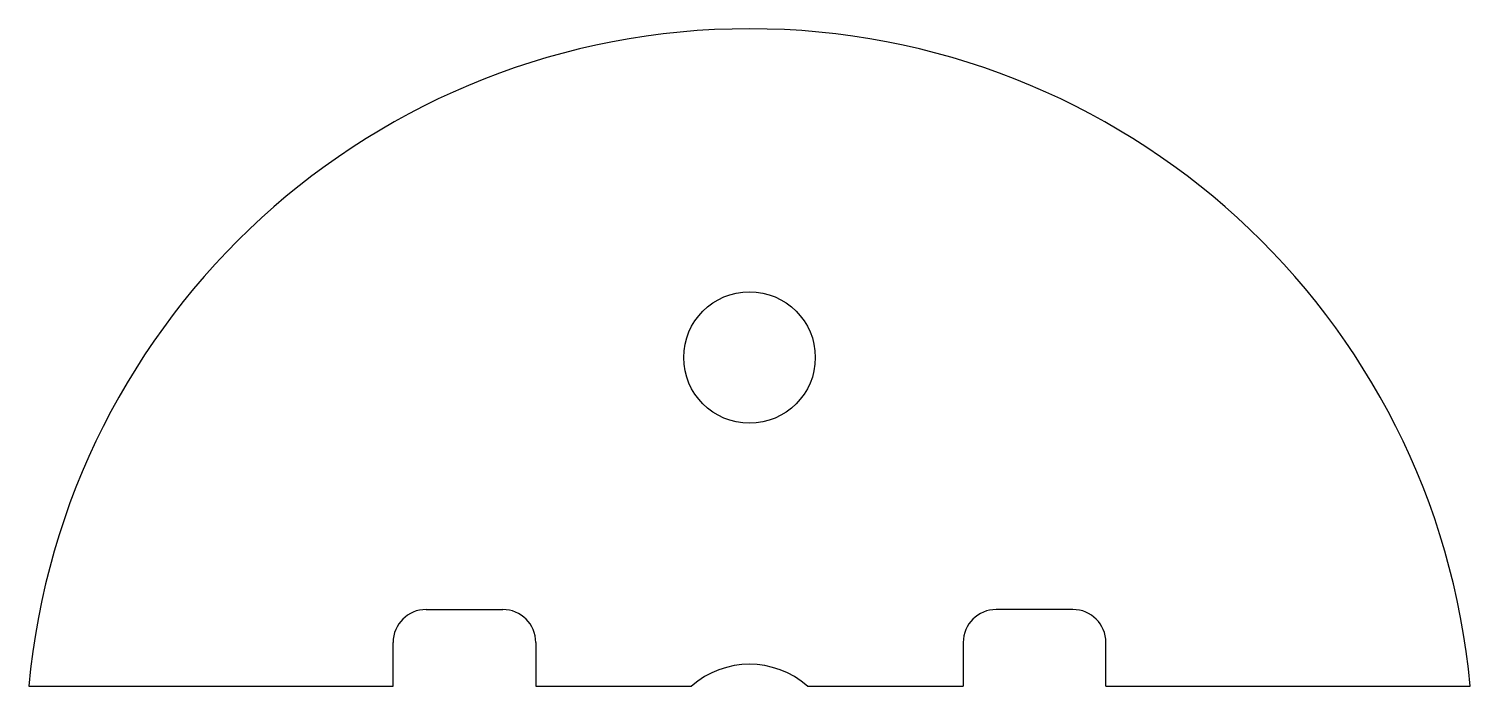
# Model space of a CAD drawing. Header units: millimetres. Extents: x 199.3 to 232.2, y 243.5 to 258.5.
import ezdxf

# ---------------------------------------------------------------- set-up
doc = ezdxf.new("R2010")
doc.units = ezdxf.units.MM
doc.layers.add('Default', color=7, linetype='Continuous')

msp = doc.modelspace()

# ---------------------------------------------------------------- linework, layer by layer
at = {"layer": 'Default', "color": 7, "linetype": 'Continuous'}
for p, q in [((208.373, 245.202), (210.123, 245.202)), ((223.123, 245.202), (221.373, 245.202)), ((207.623, 243.452), (207.623, 244.452)), ((210.873, 244.452), (210.873, 243.452)), ((220.623, 244.452), (220.623, 243.452)), ((223.873, 243.452), (223.873, 244.452)), ((199.316, 243.452), (207.623, 243.452)), ((210.873, 243.452), (214.425, 243.452)), ((217.071, 243.452), (220.623, 243.452)), ((223.873, 243.452), (232.179, 243.452))]:
    msp.add_line(p, q, dxfattribs=at)
msp.add_circle((215.748, 250.952), 1.5, dxfattribs=at)
for centre, radius, start, end in [((215.748, 241.952), 16.5, 5.2159, 174.7841), ((208.373, 244.452), 0.75, 90, 180), ((210.123, 244.452), 0.75, 0, 90), ((221.373, 244.452), 0.75, 90, 180), ((223.123, 244.452), 0.75, 0, 90), ((215.748, 241.952), 2, 48.5904, 131.4096)]:
    msp.add_arc(centre, radius, start, end, dxfattribs=at)

doc.saveas('drawing.dxf')
